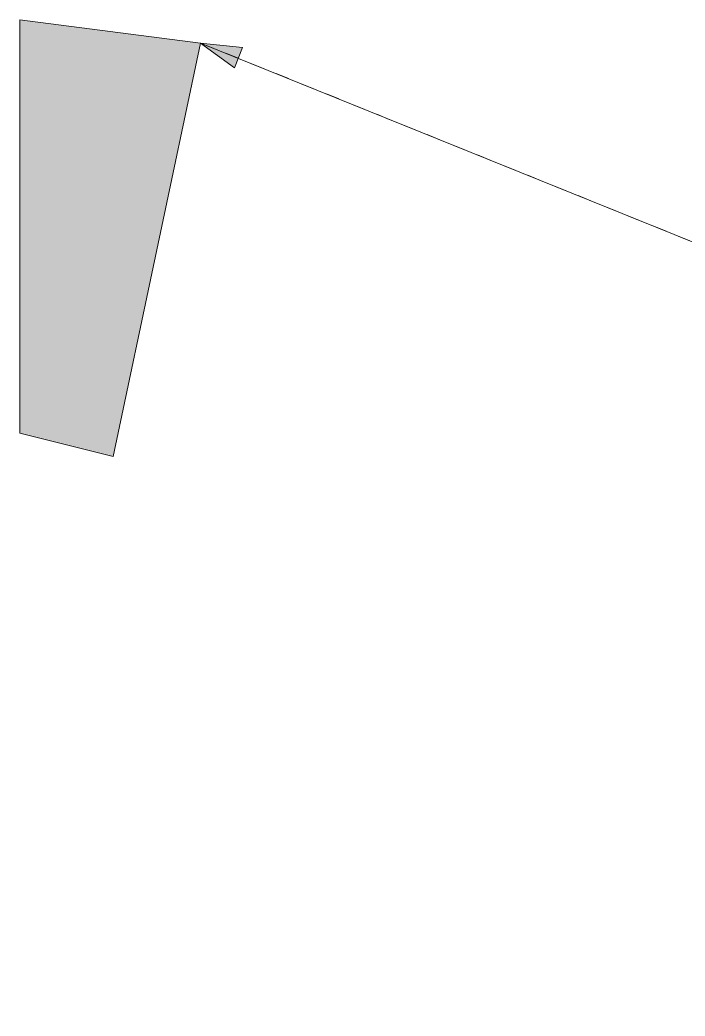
# Model space of a CAD drawing. Header units: metres. Extents: x -169 to 222, y -129 to 263.
# Drawn here: x -169.5 to -117.6, y -31.2 to 46.4 of the extents above; entities that cross this region are included whole.
import ezdxf

# ---------------------------------------------------------------- set-up
doc = ezdxf.new("R2010")
doc.units = ezdxf.units.M
doc.header["$LTSCALE"] = 5.08
doc.linetypes.add('Dash Style-1', pattern=[0.41664, 0.20828, -0.20836])
doc.layers.add('None', color=7, linetype='Continuous', lineweight=5)

msp = doc.modelspace()

# ---------------------------------------------------------------- hatches: boundary and pattern name
at = {"layer": 'None', "linetype": 'Continuous', "lineweight": 0, "true_color": 0xffaa99}
msp.add_hatch(color=21, dxfattribs=at).paths.add_polyline_path([(-169.478, 46.4), (-155.4, 44.6), (-162.2, 12.4), (-169.478, 14.2)])
at = {"layer": 'None', "linetype": 'Continuous', "lineweight": 0}
msp.add_hatch(color=7, dxfattribs=at).paths.add_polyline_path([(-152.741, 42.668), (-155.4, 44.6), (-152.131, 44.256)])

# ---------------------------------------------------------------- linework, layer by layer
at = {"layer": 'None', "color": 7, "linetype": 'Dash Style-1'}
msp.add_line((-155.4, 44.6), (142.017, -75.546), dxfattribs=at)
at = {"layer": 'None', "color": 7, "linetype": 'Continuous'}
msp.add_line((-155.4, 44.6), (-72.745, 11.21), dxfattribs=at)
at = {"layer": 'None', "color": 7, "linetype": 'Continuous', "flags": 128}
msp.add_lwpolyline([(-169.478, 46.4), (-155.4, 44.6), (-162.2, 12.4), (-169.478, 14.2)], close=True, dxfattribs=at)
at = {"layer": 'None', "color": 7, "linetype": 'Continuous', "lineweight": 5, "flags": 128}
msp.add_lwpolyline([(-152.741, 42.668), (-155.4, 44.6), (-152.131, 44.256)], close=True, dxfattribs=at)

doc.saveas('drawing.dxf')
